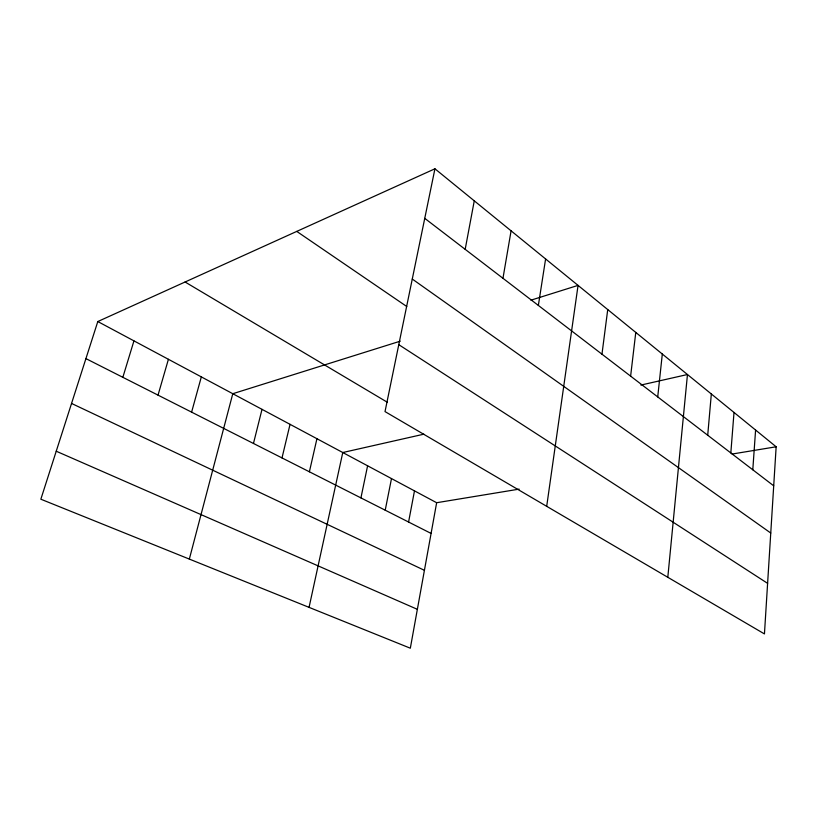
<?xml version="1.0" encoding="UTF-8"?>
<svg xmlns="http://www.w3.org/2000/svg" width="817" height="817" viewBox="0 0 817 817"><rect width="100%" height="100%" fill="white"/><g stroke="black" fill="none" stroke-linecap="round" stroke-linejoin="round"><path stroke-width="1.23" d="M776.15 446.787L764.446 633.921L385.021 411.594L434.94 168.792L776.15 446.787L732.063 454.048M752.794 469.785L755.592 430.038M730.827 452.945L734.013 412.452M707.716 435.236L711.331 393.978M667.806 577.292L687.465 374.523L640.875 385.073M657.726 396.919L662.311 354.037M630.622 376.147L635.779 332.417M601.966 354.18L607.736 309.572M546.696 506.326L578.058 285.388L530.938 300.176M538.362 305.425L545.603 258.958M502.966 278.291L511.085 230.823M519.163 489.128L436.646 502.721L410.328 648.208L40.85 499.207L97.805 321.541L434.94 168.792M465.179 249.328L474.268 200.839M408.582 522.032L414.485 490.874M385.215 510.196L391.496 478.578M360.93 497.9L367.599 465.802M309.061 607.368L342.772 452.526L423.839 434.184M309.388 471.797L316.935 438.709M282.008 457.928L290.045 424.329M253.464 443.468L262.012 409.348M189.34 559.083L232.784 393.712L400.228 341.179M191.607 412.136L201.329 376.903M158.028 395.132L168.414 359.296M122.846 377.311L133.947 340.873M56.23 451.219L417.364 609.329M71.549 403.445L424.421 570.317M85.918 358.612L431.09 533.43M97.805 321.541L436.646 502.721M185.081 281.998L387.289 402.23M398.788 344.672L767.612 583.358M296.765 231.405L406.774 306.518M412.279 279.046L770.758 533.031M424.758 218.353L773.709 485.819"/></g></svg>
